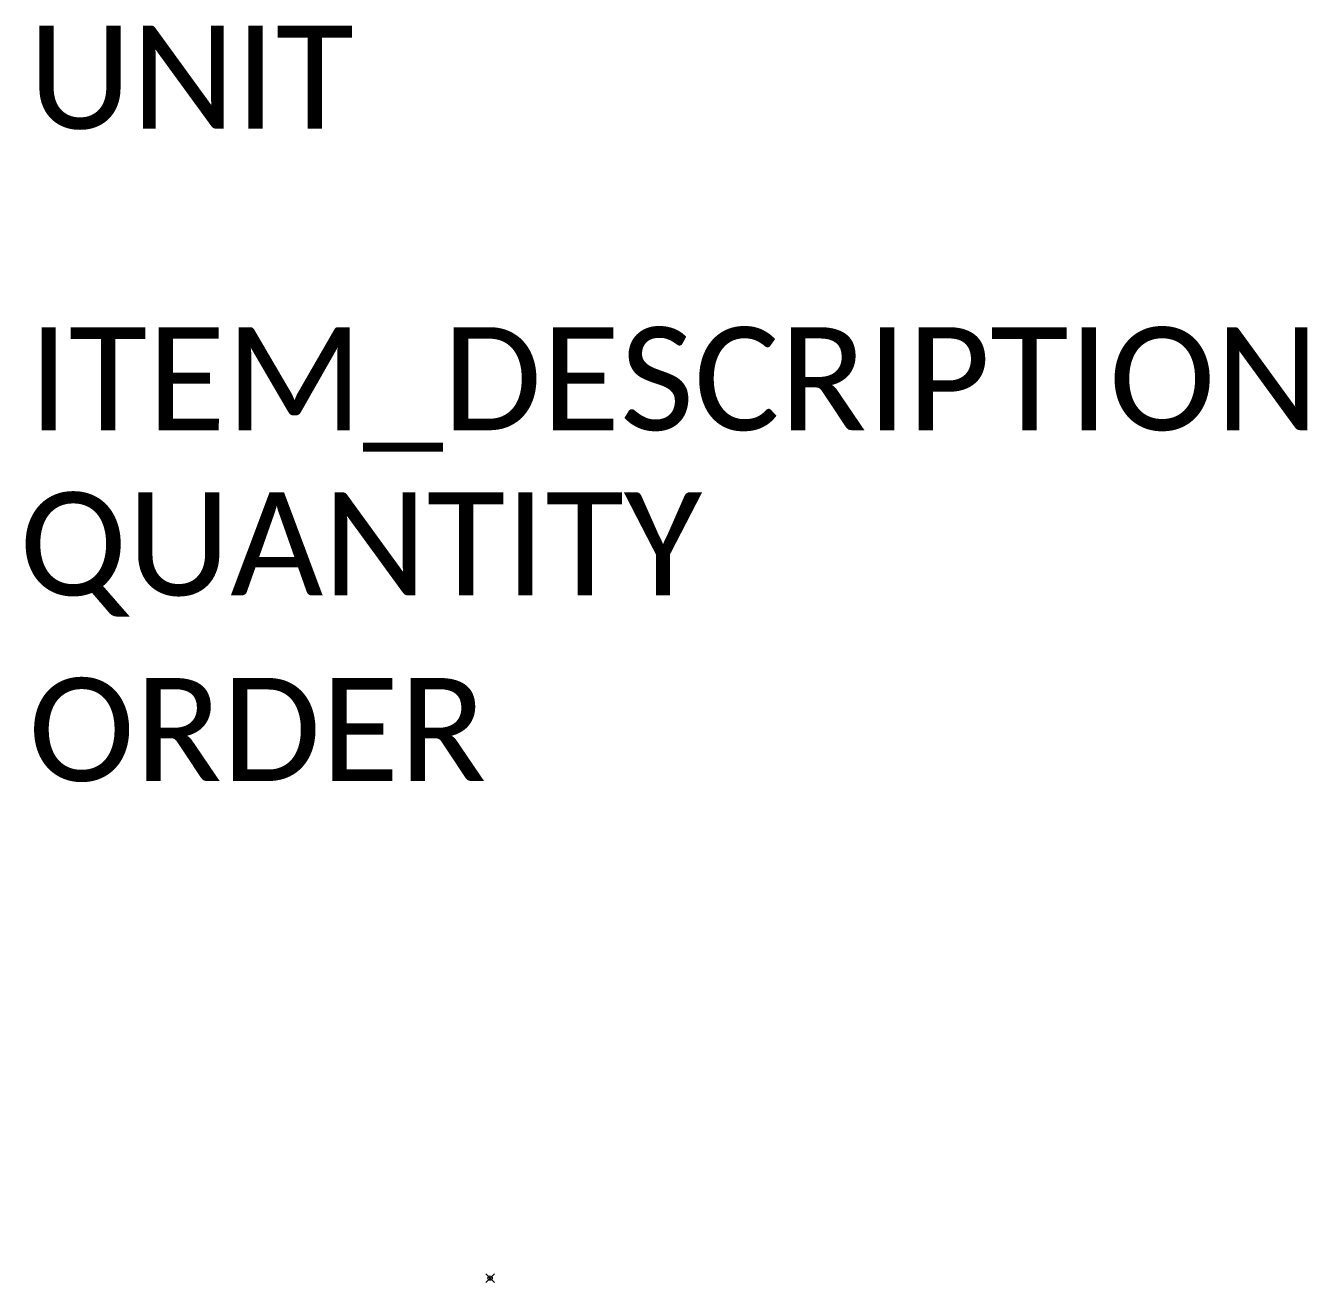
# Model space of a CAD drawing. Header units: millimetres. Extents: x -108 to 190, y -1 to 292.
import ezdxf

# ---------------------------------------------------------------- set-up
doc = ezdxf.new("R2010")
doc.units = ezdxf.units.MM
doc.header["$PDMODE"] = 35
doc.header["$PDSIZE"] = 1
doc.layers.add('BC_SUBTRACT', color=1, linetype='Continuous', transparency=0.7)
doc.styles.add('Attribute', font='calibri.ttf', dxfattribs={"height": 24})

msp = doc.modelspace()

# ---------------------------------------------------------------- linework, layer by layer
at = {"layer": 'BC_SUBTRACT'}
msp.add_line((0, 0), (0, 0, 50), dxfattribs=at)
for p in [(0, 0), (0, 0, 50)]:
    msp.add_point(p, dxfattribs=at)

# ---------------------------------------------------------------- texts
at = {"style": 'Attribute', "flags": 1}
for tag, p, s in [('UNIT', (-107.51, 267.69), 'M'), ('ITEM_DESCRIPTION', (-107.51, 197.46), 'PVC PIPE DN63 PN10 ID-56 GRAY'), ('QUANTITY', (-109.68, 159), '0.1')]:
    msp.add_attdef(tag, p, s, height=24, dxfattribs=at)
at = {"style": 'Attribute'}
msp.add_attdef('ORDER', (-107.51, 115.76), '', height=24, dxfattribs=at)

doc.saveas('drawing.dxf')
